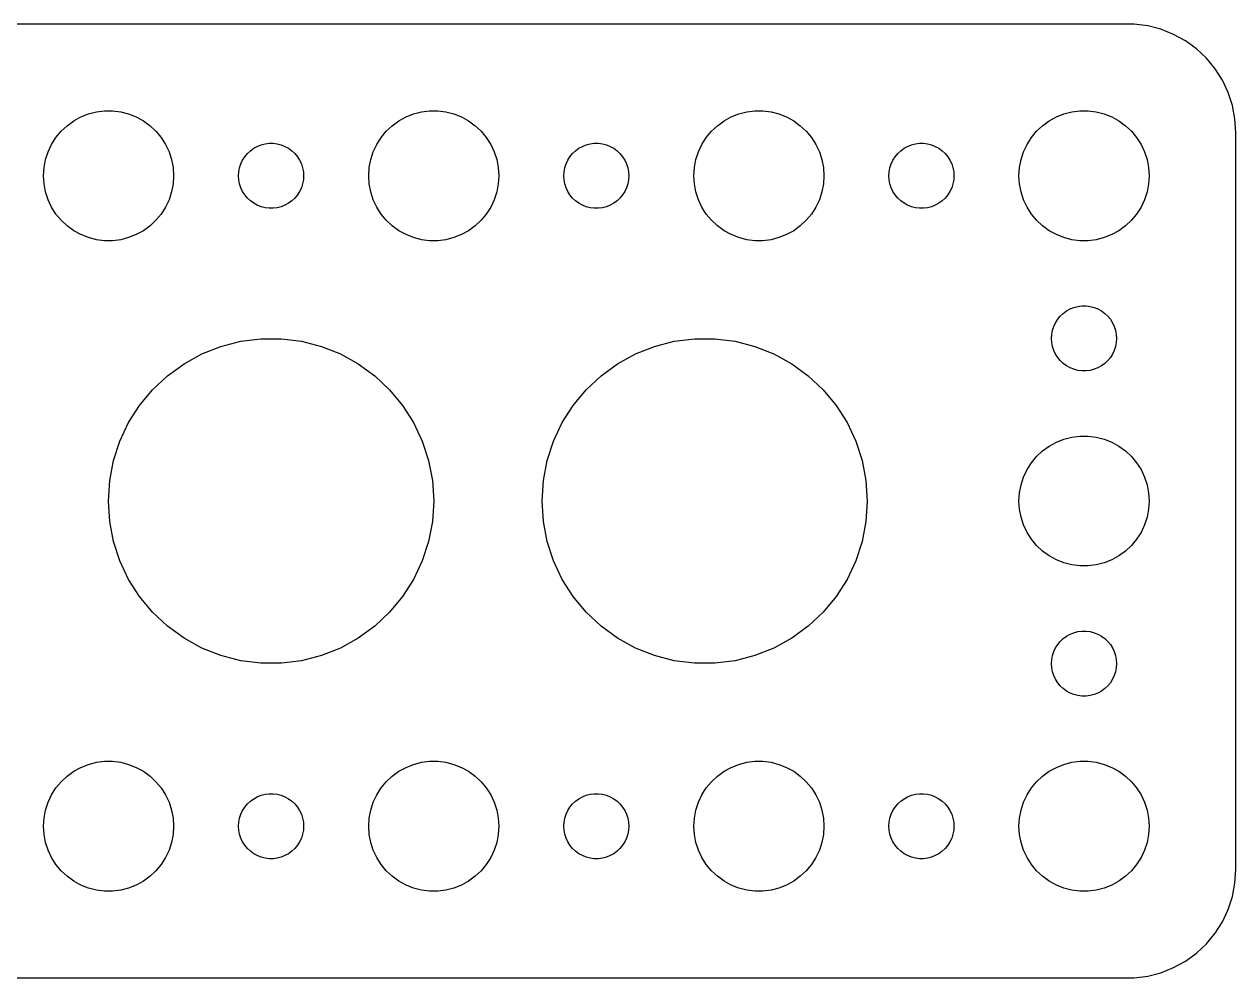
# Model space of a CAD drawing. Header units: metres. Extents: x -44.5 to 44.5, y 32 to 76.
# Drawn here: x -11.4 to 44.5, y 32 to 76 of the extents above; entities that cross this region are included whole.
import ezdxf

# ---------------------------------------------------------------- set-up
doc = ezdxf.new("R2010")
doc.units = ezdxf.units.M

msp = doc.modelspace()

# ---------------------------------------------------------------- linework, layer by layer
for p, q in [((39.8139, 75.9901), (-39.8139, 75.9901)), ((40.4369, 75.9114), (39.8139, 75.9901)), ((41.0451, 75.7553), (40.4369, 75.9114)), ((41.6289, 75.5241), (41.0451, 75.7553)), ((42.1791, 75.2216), (41.6289, 75.5241)), ((42.6871, 74.8526), (42.1791, 75.2216)), ((43.1448, 74.4227), (42.6871, 74.8526)), ((43.5451, 73.9389), (43.1448, 74.4227)), ((43.8815, 73.4088), (43.5451, 73.9389)), ((44.1489, 72.8406), (43.8815, 73.4088)), ((44.3429, 72.2434), (44.1489, 72.8406)), ((44.4606, 71.6267), (44.3429, 72.2434)), ((-9.10747, 71.533), (-8.77733, 71.7145)), ((-8.77733, 71.7145), (-8.42705, 71.8532)), ((-8.42705, 71.8532), (-8.06213, 71.9469)), ((-8.06213, 71.9469), (-7.68837, 71.9941)), ((-7.68837, 71.9941), (-7.31161, 71.9941)), ((-7.31161, 71.9941), (-6.93785, 71.9469)), ((-6.93785, 71.9469), (-6.57294, 71.8532)), ((-6.57294, 71.8532), (-6.22266, 71.7145)), ((-6.22266, 71.7145), (-5.89252, 71.533)), ((5.89252, 71.533), (6.22266, 71.7145)), ((6.22266, 71.7145), (6.57294, 71.8532)), ((6.57294, 71.8532), (6.93785, 71.9469)), ((6.93785, 71.9469), (7.31161, 71.9941)), ((7.31161, 71.9941), (7.68837, 71.9941)), ((7.68837, 71.9941), (8.06213, 71.9469)), ((8.06213, 71.9469), (8.42705, 71.8532)), ((8.42705, 71.8532), (8.77733, 71.7145)), ((8.77733, 71.7145), (9.10747, 71.533)), ((20.8925, 71.533), (21.2227, 71.7145)), ((21.2227, 71.7145), (21.5729, 71.8532)), ((21.5729, 71.8532), (21.9379, 71.9469)), ((21.9379, 71.9469), (22.3116, 71.9941)), ((22.3116, 71.9941), (22.6884, 71.9941)), ((22.6884, 71.9941), (23.0621, 71.9469)), ((23.0621, 71.9469), (23.427, 71.8532)), ((23.427, 71.8532), (23.7773, 71.7145)), ((23.7773, 71.7145), (24.1075, 71.533)), ((35.8925, 71.533), (36.2227, 71.7145)), ((36.2227, 71.7145), (36.5729, 71.8532)), ((36.5729, 71.8532), (36.9379, 71.9469)), ((36.9379, 71.9469), (37.3116, 71.9941)), ((37.3116, 71.9941), (37.6884, 71.9941)), ((37.6884, 71.9941), (38.0621, 71.9469)), ((38.0621, 71.9469), (38.427, 71.8532)), ((38.427, 71.8532), (38.7773, 71.7145)), ((38.7773, 71.7145), (39.1075, 71.533)), ((44.5, 71), (44.4606, 71.6267)), ((-9.92705, 70.7634), (-9.6869, 71.0536)), ((-9.6869, 71.0536), (-9.41226, 71.3115)), ((-9.41226, 71.3115), (-9.10747, 71.533)), ((-5.89252, 71.533), (-5.58772, 71.3115)), ((-5.58772, 71.3115), (-5.31308, 71.0536)), ((-5.31308, 71.0536), (-5.07294, 70.7634)), ((5.07294, 70.7634), (5.31308, 71.0536)), ((5.31308, 71.0536), (5.58772, 71.3115)), ((5.58772, 71.3115), (5.89252, 71.533)), ((9.10747, 71.533), (9.41226, 71.3115)), ((9.41226, 71.3115), (9.6869, 71.0536)), ((9.6869, 71.0536), (9.92705, 70.7634)), ((20.0729, 70.7634), (20.3131, 71.0536)), ((20.3131, 71.0536), (20.5877, 71.3115)), ((20.5877, 71.3115), (20.8925, 71.533)), ((24.1075, 71.533), (24.4123, 71.3115)), ((24.4123, 71.3115), (24.6869, 71.0536)), ((24.6869, 71.0536), (24.927, 70.7634)), ((35.0729, 70.7634), (35.3131, 71.0536)), ((35.3131, 71.0536), (35.5877, 71.3115)), ((35.5877, 71.3115), (35.8925, 71.533)), ((39.1075, 71.533), (39.4123, 71.3115)), ((39.4123, 71.3115), (39.6869, 71.0536)), ((39.6869, 71.0536), (39.927, 70.7634)), ((44.5, 37), (44.5, 71)), ((-10.2893, 70.1044), (-10.1289, 70.4453)), ((-10.1289, 70.4453), (-9.92705, 70.7634)), ((-5.07294, 70.7634), (-4.87108, 70.4453)), ((-4.87108, 70.4453), (-4.71066, 70.1044)), ((-0.63866, 70.3572), (-0.46352, 70.4266)), ((-0.46352, 70.4266), (-0.28107, 70.4734)), ((-0.28107, 70.4734), (-0.09418, 70.497)), ((-0.09418, 70.497), (0.09418, 70.497)), ((0.09418, 70.497), (0.28107, 70.4734)), ((0.28107, 70.4734), (0.46352, 70.4266)), ((0.46352, 70.4266), (0.63866, 70.3572)), ((4.71066, 70.1044), (4.87108, 70.4453)), ((4.87108, 70.4453), (5.07294, 70.7634)), ((9.92705, 70.7634), (10.1289, 70.4453)), ((10.1289, 70.4453), (10.2893, 70.1044)), ((14.3613, 70.3572), (14.5365, 70.4266)), ((14.5365, 70.4266), (14.7189, 70.4734)), ((14.7189, 70.4734), (14.9058, 70.497)), ((14.9058, 70.497), (15.0942, 70.497)), ((15.0942, 70.497), (15.2811, 70.4734)), ((15.2811, 70.4734), (15.4635, 70.4266)), ((15.4635, 70.4266), (15.6387, 70.3572)), ((19.7107, 70.1044), (19.8711, 70.4453)), ((19.8711, 70.4453), (20.0729, 70.7634)), ((24.927, 70.7634), (25.1289, 70.4453)), ((25.1289, 70.4453), (25.2893, 70.1044)), ((29.3613, 70.3572), (29.5365, 70.4266)), ((29.5365, 70.4266), (29.7189, 70.4734)), ((29.7189, 70.4734), (29.9058, 70.497)), ((29.9058, 70.497), (30.0942, 70.497)), ((30.0942, 70.497), (30.2811, 70.4734)), ((30.2811, 70.4734), (30.4635, 70.4266)), ((30.4635, 70.4266), (30.6387, 70.3572)), ((34.7107, 70.1044), (34.8711, 70.4453)), ((34.8711, 70.4453), (35.0729, 70.7634)), ((39.927, 70.7634), (40.1289, 70.4453)), ((40.1289, 70.4453), (40.2893, 70.1044)), ((-10.4057, 69.7461), (-10.2893, 70.1044)), ((-4.71066, 70.1044), (-4.59424, 69.7461)), ((-1.31445, 69.7226), (-1.21352, 69.8817)), ((-1.21352, 69.8817), (-1.09344, 70.0268)), ((-1.09344, 70.0268), (-0.95613, 70.1558)), ((-0.95613, 70.1558), (-0.80373, 70.2665)), ((-0.80373, 70.2665), (-0.63866, 70.3572)), ((0.63866, 70.3572), (0.80373, 70.2665)), ((0.80373, 70.2665), (0.95613, 70.1558)), ((0.95613, 70.1558), (1.09344, 70.0268)), ((1.09344, 70.0268), (1.21352, 69.8817)), ((1.21352, 69.8817), (1.31445, 69.7226)), ((4.59424, 69.7461), (4.71066, 70.1044)), ((10.2893, 70.1044), (10.4057, 69.7461)), ((13.6855, 69.7226), (13.7865, 69.8817)), ((13.7865, 69.8817), (13.9065, 70.0268)), ((13.9065, 70.0268), (14.0439, 70.1558)), ((14.0439, 70.1558), (14.1963, 70.2665)), ((14.1963, 70.2665), (14.3613, 70.3572)), ((15.6387, 70.3572), (15.8037, 70.2665)), ((15.8037, 70.2665), (15.9561, 70.1558)), ((15.9561, 70.1558), (16.0934, 70.0268)), ((16.0934, 70.0268), (16.2135, 69.8817)), ((16.2135, 69.8817), (16.3145, 69.7226)), ((19.5942, 69.7461), (19.7107, 70.1044)), ((25.2893, 70.1044), (25.4057, 69.7461)), ((28.6855, 69.7226), (28.7865, 69.8817)), ((28.7865, 69.8817), (28.9065, 70.0268)), ((28.9065, 70.0268), (29.0439, 70.1558)), ((29.0439, 70.1558), (29.1963, 70.2665)), ((29.1963, 70.2665), (29.3613, 70.3572)), ((30.6387, 70.3572), (30.8037, 70.2665)), ((30.8037, 70.2665), (30.9561, 70.1558)), ((30.9561, 70.1558), (31.0934, 70.0268)), ((31.0934, 70.0268), (31.2135, 69.8817)), ((31.2135, 69.8817), (31.3145, 69.7226)), ((34.5942, 69.7461), (34.7107, 70.1044)), ((40.2893, 70.1044), (40.4057, 69.7461)), ((-10.5, 69), (-10.4763, 69.376)), ((-10.4763, 69.376), (-10.4057, 69.7461)), ((-4.59424, 69.7461), (-4.52365, 69.376)), ((-4.52365, 69.376), (-4.5, 69)), ((-1.48816, 69.188), (-1.45287, 69.373)), ((-1.45287, 69.373), (-1.39465, 69.5522)), ((-1.39465, 69.5522), (-1.31445, 69.7226)), ((1.31445, 69.7226), (1.39465, 69.5522)), ((1.39465, 69.5522), (1.45287, 69.373)), ((1.45287, 69.373), (1.48816, 69.188)), ((4.5, 69), (4.52365, 69.376)), ((4.52365, 69.376), (4.59424, 69.7461)), ((10.4057, 69.7461), (10.4763, 69.376)), ((10.4763, 69.376), (10.5, 69)), ((13.5118, 69.188), (13.5471, 69.373)), ((13.5471, 69.373), (13.6053, 69.5522)), ((13.6053, 69.5522), (13.6855, 69.7226)), ((16.3145, 69.7226), (16.3947, 69.5522)), ((16.3947, 69.5522), (16.4529, 69.373)), ((16.4529, 69.373), (16.4882, 69.188)), ((19.5, 69), (19.5237, 69.376)), ((19.5237, 69.376), (19.5942, 69.7461)), ((25.4057, 69.7461), (25.4763, 69.376)), ((25.4763, 69.376), (25.5, 69)), ((28.5118, 69.188), (28.5471, 69.373)), ((28.5471, 69.373), (28.6053, 69.5522)), ((28.6053, 69.5522), (28.6855, 69.7226)), ((31.3145, 69.7226), (31.3947, 69.5522)), ((31.3947, 69.5522), (31.4529, 69.373)), ((31.4529, 69.373), (31.4882, 69.188)), ((34.5, 69), (34.5237, 69.376)), ((34.5237, 69.376), (34.5942, 69.7461)), ((40.4057, 69.7461), (40.4763, 69.376)), ((40.4763, 69.376), (40.5, 69)), ((-10.4763, 68.624), (-10.5, 69)), ((-4.5, 69), (-4.52365, 68.624)), ((-1.5, 69), (-1.48816, 69.188)), ((-1.48816, 68.812), (-1.5, 69)), ((-1.45287, 68.627), (-1.48816, 68.812)), ((1.48816, 68.812), (1.45287, 68.627)), ((1.48816, 69.188), (1.5, 69)), ((1.5, 69), (1.48816, 68.812)), ((4.52365, 68.624), (4.5, 69)), ((10.5, 69), (10.4763, 68.624)), ((13.5, 69), (13.5118, 69.188)), ((13.5118, 68.812), (13.5, 69)), ((13.5471, 68.627), (13.5118, 68.812)), ((16.4882, 68.812), (16.4529, 68.627)), ((16.4882, 69.188), (16.5, 69)), ((16.5, 69), (16.4882, 68.812)), ((19.5237, 68.624), (19.5, 69)), ((25.5, 69), (25.4763, 68.624)), ((28.5, 69), (28.5118, 69.188)), ((28.5118, 68.812), (28.5, 69)), ((28.5471, 68.627), (28.5118, 68.812)), ((31.4882, 68.812), (31.4529, 68.627)), ((31.4882, 69.188), (31.5, 69)), ((31.5, 69), (31.4882, 68.812)), ((34.5237, 68.624), (34.5, 69)), ((40.5, 69), (40.4763, 68.624)), ((-10.4057, 68.2539), (-10.4763, 68.624)), ((-10.2893, 67.8956), (-10.4057, 68.2539)), ((-4.59424, 68.2539), (-4.71066, 67.8956)), ((-4.52365, 68.624), (-4.59424, 68.2539)), ((-1.39465, 68.4478), (-1.45287, 68.627)), ((-1.31445, 68.2774), (-1.39465, 68.4478)), ((-1.21352, 68.1183), (-1.31445, 68.2774)), ((1.31445, 68.2774), (1.21352, 68.1183)), ((1.39465, 68.4478), (1.31445, 68.2774)), ((1.45287, 68.627), (1.39465, 68.4478)), ((4.59424, 68.2539), (4.52365, 68.624)), ((4.71066, 67.8956), (4.59424, 68.2539)), ((10.4057, 68.2539), (10.2893, 67.8956)), ((10.4763, 68.624), (10.4057, 68.2539)), ((13.6053, 68.4478), (13.5471, 68.627)), ((13.6855, 68.2774), (13.6053, 68.4478)), ((13.7865, 68.1183), (13.6855, 68.2774)), ((16.3145, 68.2774), (16.2135, 68.1183)), ((16.3947, 68.4478), (16.3145, 68.2774)), ((16.4529, 68.627), (16.3947, 68.4478)), ((19.5942, 68.2539), (19.5237, 68.624)), ((19.7107, 67.8956), (19.5942, 68.2539)), ((25.4057, 68.2539), (25.2893, 67.8956)), ((25.4763, 68.624), (25.4057, 68.2539)), ((28.6053, 68.4478), (28.5471, 68.627)), ((28.6855, 68.2774), (28.6053, 68.4478)), ((28.7865, 68.1183), (28.6855, 68.2774)), ((31.3145, 68.2774), (31.2135, 68.1183)), ((31.3947, 68.4478), (31.3145, 68.2774)), ((31.4529, 68.627), (31.3947, 68.4478)), ((34.5942, 68.2539), (34.5237, 68.624)), ((34.7107, 67.8956), (34.5942, 68.2539)), ((40.4057, 68.2539), (40.2893, 67.8956)), ((40.4763, 68.624), (40.4057, 68.2539)), ((-10.1289, 67.5547), (-10.2893, 67.8956)), ((-4.71066, 67.8956), (-4.87108, 67.5547)), ((-1.09344, 67.9732), (-1.21352, 68.1183)), ((-0.95613, 67.8442), (-1.09344, 67.9732)), ((-0.80373, 67.7335), (-0.95613, 67.8442)), ((-0.63866, 67.6427), (-0.80373, 67.7335)), ((-0.46352, 67.5734), (-0.63866, 67.6427)), ((0.63866, 67.6427), (0.46352, 67.5734)), ((0.80373, 67.7335), (0.63866, 67.6427)), ((0.95613, 67.8442), (0.80373, 67.7335)), ((1.09344, 67.9732), (0.95613, 67.8442)), ((1.21352, 68.1183), (1.09344, 67.9732)), ((4.87108, 67.5547), (4.71066, 67.8956)), ((10.2893, 67.8956), (10.1289, 67.5547)), ((13.9065, 67.9732), (13.7865, 68.1183)), ((14.0439, 67.8442), (13.9065, 67.9732)), ((14.1963, 67.7335), (14.0439, 67.8442)), ((14.3613, 67.6427), (14.1963, 67.7335)), ((14.5365, 67.5734), (14.3613, 67.6427)), ((15.6387, 67.6427), (15.4635, 67.5734)), ((15.8037, 67.7335), (15.6387, 67.6427)), ((15.9561, 67.8442), (15.8037, 67.7335)), ((16.0934, 67.9732), (15.9561, 67.8442)), ((16.2135, 68.1183), (16.0934, 67.9732)), ((19.8711, 67.5547), (19.7107, 67.8956)), ((25.2893, 67.8956), (25.1289, 67.5547)), ((28.9065, 67.9732), (28.7865, 68.1183)), ((29.0439, 67.8442), (28.9065, 67.9732)), ((29.1963, 67.7335), (29.0439, 67.8442)), ((29.3613, 67.6427), (29.1963, 67.7335)), ((29.5365, 67.5734), (29.3613, 67.6427)), ((30.6387, 67.6427), (30.4635, 67.5734)), ((30.8037, 67.7335), (30.6387, 67.6427)), ((30.9561, 67.8442), (30.8037, 67.7335)), ((31.0934, 67.9732), (30.9561, 67.8442)), ((31.2135, 68.1183), (31.0934, 67.9732)), ((34.8711, 67.5547), (34.7107, 67.8956)), ((40.2893, 67.8956), (40.1289, 67.5547)), ((-9.92705, 67.2366), (-10.1289, 67.5547)), ((-9.6869, 66.9464), (-9.92705, 67.2366)), ((-5.07294, 67.2366), (-5.31308, 66.9464)), ((-4.87108, 67.5547), (-5.07294, 67.2366)), ((-0.28107, 67.5266), (-0.46352, 67.5734)), ((-0.09418, 67.5029), (-0.28107, 67.5266)), ((0.09418, 67.5029), (-0.09418, 67.5029)), ((0.28107, 67.5266), (0.09418, 67.5029)), ((0.46352, 67.5734), (0.28107, 67.5266)), ((5.07294, 67.2366), (4.87108, 67.5547)), ((5.31308, 66.9464), (5.07294, 67.2366)), ((9.92705, 67.2366), (9.6869, 66.9464)), ((10.1289, 67.5547), (9.92705, 67.2366)), ((14.7189, 67.5266), (14.5365, 67.5734)), ((14.9058, 67.5029), (14.7189, 67.5266)), ((15.0942, 67.5029), (14.9058, 67.5029)), ((15.2811, 67.5266), (15.0942, 67.5029)), ((15.4635, 67.5734), (15.2811, 67.5266)), ((20.0729, 67.2366), (19.8711, 67.5547)), ((20.3131, 66.9464), (20.0729, 67.2366)), ((24.927, 67.2366), (24.6869, 66.9464)), ((25.1289, 67.5547), (24.927, 67.2366)), ((29.7189, 67.5266), (29.5365, 67.5734)), ((29.9058, 67.5029), (29.7189, 67.5266)), ((30.0942, 67.5029), (29.9058, 67.5029)), ((30.2811, 67.5266), (30.0942, 67.5029)), ((30.4635, 67.5734), (30.2811, 67.5266)), ((35.0729, 67.2366), (34.8711, 67.5547)), ((35.3131, 66.9464), (35.0729, 67.2366)), ((39.927, 67.2366), (39.6869, 66.9464)), ((40.1289, 67.5547), (39.927, 67.2366)), ((-9.41226, 66.6884), (-9.6869, 66.9464)), ((-9.10747, 66.467), (-9.41226, 66.6884)), ((-5.58772, 66.6884), (-5.89252, 66.467)), ((-5.31308, 66.9464), (-5.58772, 66.6884)), ((5.58772, 66.6884), (5.31308, 66.9464)), ((5.89252, 66.467), (5.58772, 66.6884)), ((9.41226, 66.6884), (9.10747, 66.467)), ((9.6869, 66.9464), (9.41226, 66.6884)), ((20.5877, 66.6884), (20.3131, 66.9464)), ((20.8925, 66.467), (20.5877, 66.6884)), ((24.4123, 66.6884), (24.1075, 66.467)), ((24.6869, 66.9464), (24.4123, 66.6884)), ((35.5877, 66.6884), (35.3131, 66.9464)), ((35.8925, 66.467), (35.5877, 66.6884)), ((39.4123, 66.6884), (39.1075, 66.467)), ((39.6869, 66.9464), (39.4123, 66.6884)), ((-8.77733, 66.2855), (-9.10747, 66.467)), ((-8.42705, 66.1468), (-8.77733, 66.2855)), ((-8.06213, 66.0531), (-8.42705, 66.1468)), ((-7.68837, 66.0059), (-8.06213, 66.0531)), ((-7.31161, 66.0059), (-7.68837, 66.0059)), ((-6.93785, 66.0531), (-7.31161, 66.0059)), ((-6.57294, 66.1468), (-6.93785, 66.0531)), ((-6.22266, 66.2855), (-6.57294, 66.1468)), ((-5.89252, 66.467), (-6.22266, 66.2855)), ((6.22266, 66.2855), (5.89252, 66.467)), ((6.57294, 66.1468), (6.22266, 66.2855)), ((6.93785, 66.0531), (6.57294, 66.1468)), ((7.31161, 66.0059), (6.93785, 66.0531)), ((7.68837, 66.0059), (7.31161, 66.0059)), ((8.06213, 66.0531), (7.68837, 66.0059)), ((8.42705, 66.1468), (8.06213, 66.0531)), ((8.77733, 66.2855), (8.42705, 66.1468)), ((9.10747, 66.467), (8.77733, 66.2855)), ((21.2227, 66.2855), (20.8925, 66.467)), ((21.5729, 66.1468), (21.2227, 66.2855)), ((21.9379, 66.0531), (21.5729, 66.1468)), ((22.3116, 66.0059), (21.9379, 66.0531)), ((22.6884, 66.0059), (22.3116, 66.0059)), ((23.0621, 66.0531), (22.6884, 66.0059)), ((23.427, 66.1468), (23.0621, 66.0531)), ((23.7773, 66.2855), (23.427, 66.1468)), ((24.1075, 66.467), (23.7773, 66.2855)), ((36.2227, 66.2855), (35.8925, 66.467)), ((36.5729, 66.1468), (36.2227, 66.2855)), ((36.9379, 66.0531), (36.5729, 66.1468)), ((37.3116, 66.0059), (36.9379, 66.0531)), ((37.6884, 66.0059), (37.3116, 66.0059)), ((38.0621, 66.0531), (37.6884, 66.0059)), ((38.427, 66.1468), (38.0621, 66.0531)), ((38.7773, 66.2855), (38.427, 66.1468)), ((39.1075, 66.467), (38.7773, 66.2855)), ((36.4065, 62.5268), (36.5439, 62.6558)), ((36.5439, 62.6558), (36.6963, 62.7665)), ((36.6963, 62.7665), (36.8613, 62.8572)), ((36.8613, 62.8572), (37.0365, 62.9266)), ((37.0365, 62.9266), (37.2189, 62.9734)), ((37.2189, 62.9734), (37.4058, 62.997)), ((37.4058, 62.997), (37.5942, 62.997)), ((37.5942, 62.997), (37.7811, 62.9734)), ((37.7811, 62.9734), (37.9635, 62.9266)), ((37.9635, 62.9266), (38.1387, 62.8572)), ((38.1387, 62.8572), (38.3037, 62.7665)), ((38.3037, 62.7665), (38.4561, 62.6558)), ((38.4561, 62.6558), (38.5934, 62.5268)), ((36.0471, 61.873), (36.1053, 62.0522)), ((36.1053, 62.0522), (36.1855, 62.2226)), ((36.1855, 62.2226), (36.2865, 62.3817)), ((36.2865, 62.3817), (36.4065, 62.5268)), ((38.5934, 62.5268), (38.7135, 62.3817)), ((38.7135, 62.3817), (38.8145, 62.2226)), ((38.8145, 62.2226), (38.8947, 62.0522)), ((38.8947, 62.0522), (38.9529, 61.873)), ((-1.40535, 61.3671), (-0.47092, 61.4852)), ((-0.47092, 61.4852), (0.47092, 61.4852)), ((0.47092, 61.4852), (1.40535, 61.3671)), ((18.5946, 61.3671), (19.5291, 61.4852)), ((19.5291, 61.4852), (20.4709, 61.4852)), ((20.4709, 61.4852), (21.4053, 61.3671)), ((36, 61.5), (36.0118, 61.688)), ((36.0118, 61.312), (36, 61.5)), ((36.0118, 61.688), (36.0471, 61.873)), ((38.9529, 61.873), (38.9882, 61.688)), ((38.9882, 61.688), (39, 61.5)), ((39, 61.5), (38.9882, 61.312)), ((-3.19334, 60.7862), (-2.31763, 61.1329)), ((-2.31763, 61.1329), (-1.40535, 61.3671)), ((1.40535, 61.3671), (2.31763, 61.1329)), ((2.31763, 61.1329), (3.19334, 60.7862)), ((16.8067, 60.7862), (17.6824, 61.1329)), ((17.6824, 61.1329), (18.5946, 61.3671)), ((21.4053, 61.3671), (22.3176, 61.1329)), ((22.3176, 61.1329), (23.1933, 60.7862)), ((36.0471, 61.127), (36.0118, 61.312)), ((36.1053, 60.9478), (36.0471, 61.127)), ((36.1855, 60.7774), (36.1053, 60.9478)), ((38.8947, 60.9478), (38.8145, 60.7774)), ((38.9529, 61.127), (38.8947, 60.9478)), ((38.9882, 61.312), (38.9529, 61.127)), ((-4.01869, 60.3325), (-3.19334, 60.7862)), ((3.19334, 60.7862), (4.01869, 60.3325)), ((15.9813, 60.3325), (16.8067, 60.7862)), ((23.1933, 60.7862), (24.0187, 60.3325)), ((36.2865, 60.6183), (36.1855, 60.7774)), ((36.4065, 60.4732), (36.2865, 60.6183)), ((36.5439, 60.3442), (36.4065, 60.4732)), ((38.5934, 60.4732), (38.4561, 60.3442)), ((38.7135, 60.6183), (38.5934, 60.4732)), ((38.8145, 60.7774), (38.7135, 60.6183)), ((-4.78067, 59.7788), (-4.01869, 60.3325)), ((4.01869, 60.3325), (4.78067, 59.7788)), ((15.2193, 59.7788), (15.9813, 60.3325)), ((24.0187, 60.3325), (24.7807, 59.7788)), ((36.6963, 60.2335), (36.5439, 60.3442)), ((36.8613, 60.1427), (36.6963, 60.2335)), ((37.0365, 60.0734), (36.8613, 60.1427)), ((37.2189, 60.0266), (37.0365, 60.0734)), ((37.4058, 60.0029), (37.2189, 60.0266)), ((37.5942, 60.0029), (37.4058, 60.0029)), ((37.7811, 60.0266), (37.5942, 60.0029)), ((37.9635, 60.0734), (37.7811, 60.0266)), ((38.1387, 60.1427), (37.9635, 60.0734)), ((38.3037, 60.2335), (38.1387, 60.1427)), ((38.4561, 60.3442), (38.3037, 60.2335)), ((-5.46725, 59.1341), (-4.78067, 59.7788)), ((4.78067, 59.7788), (5.46725, 59.1341)), ((14.5327, 59.1341), (15.2193, 59.7788)), ((24.7807, 59.7788), (25.4673, 59.1341)), ((-6.06763, 58.4084), (-5.46725, 59.1341)), ((5.46725, 59.1341), (6.06763, 58.4084)), ((13.9324, 58.4084), (14.5327, 59.1341)), ((25.4673, 59.1341), (26.0676, 58.4084)), ((-6.5723, 57.6131), (-6.06763, 58.4084)), ((6.06763, 58.4084), (6.5723, 57.6131)), ((13.4277, 57.6131), (13.9324, 58.4084)), ((26.0676, 58.4084), (26.5723, 57.6131)), ((-6.97331, 56.7609), (-6.5723, 57.6131)), ((6.5723, 57.6131), (6.97331, 56.7609)), ((13.0267, 56.7609), (13.4277, 57.6131)), ((26.5723, 57.6131), (26.9733, 56.7609)), ((-7.26436, 55.8652), (-6.97331, 56.7609)), ((6.97331, 56.7609), (7.26436, 55.8652)), ((12.7356, 55.8652), (13.0267, 56.7609)), ((26.9733, 56.7609), (27.2644, 55.8652)), ((35.5877, 56.3115), (35.8925, 56.533)), ((35.8925, 56.533), (36.2227, 56.7145)), ((36.2227, 56.7145), (36.5729, 56.8532)), ((36.5729, 56.8532), (36.9379, 56.9469)), ((36.9379, 56.9469), (37.3116, 56.9941)), ((37.3116, 56.9941), (37.6884, 56.9941)), ((37.6884, 56.9941), (38.0621, 56.9469)), ((38.0621, 56.9469), (38.427, 56.8532)), ((38.427, 56.8532), (38.7773, 56.7145)), ((38.7773, 56.7145), (39.1075, 56.533)), ((39.1075, 56.533), (39.4123, 56.3115)), ((35.0729, 55.7634), (35.3131, 56.0536)), ((35.3131, 56.0536), (35.5877, 56.3115)), ((39.4123, 56.3115), (39.6869, 56.0536)), ((39.6869, 56.0536), (39.927, 55.7634)), ((-7.44086, 54.94), (-7.26436, 55.8652)), ((7.26436, 55.8652), (7.44086, 54.94)), ((12.5591, 54.94), (12.7356, 55.8652)), ((27.2644, 55.8652), (27.4409, 54.94)), ((34.7107, 55.1044), (34.8711, 55.4453)), ((34.8711, 55.4453), (35.0729, 55.7634)), ((39.927, 55.7634), (40.1289, 55.4453)), ((40.1289, 55.4453), (40.2893, 55.1044)), ((-7.5, 54), (-7.44086, 54.94)), ((7.44086, 54.94), (7.5, 54)), ((12.5, 54), (12.5591, 54.94)), ((27.4409, 54.94), (27.5, 54)), ((34.5942, 54.7461), (34.7107, 55.1044)), ((40.2893, 55.1044), (40.4057, 54.7461)), ((34.5, 54), (34.5237, 54.376)), ((34.5237, 54.376), (34.5942, 54.7461)), ((40.4057, 54.7461), (40.4763, 54.376)), ((40.4763, 54.376), (40.5, 54)), ((-7.44086, 53.06), (-7.5, 54)), ((7.5, 54), (7.44086, 53.06)), ((12.5591, 53.06), (12.5, 54)), ((27.5, 54), (27.4409, 53.06)), ((34.5237, 53.624), (34.5, 54)), ((40.5, 54), (40.4763, 53.624)), ((34.5942, 53.2539), (34.5237, 53.624)), ((34.7107, 52.8956), (34.5942, 53.2539)), ((40.4057, 53.2539), (40.2893, 52.8956)), ((40.4763, 53.624), (40.4057, 53.2539)), ((-7.26436, 52.1348), (-7.44086, 53.06)), ((7.44086, 53.06), (7.26436, 52.1348)), ((12.7356, 52.1348), (12.5591, 53.06)), ((27.4409, 53.06), (27.2644, 52.1348)), ((34.8711, 52.5547), (34.7107, 52.8956)), ((35.0729, 52.2366), (34.8711, 52.5547)), ((40.1289, 52.5547), (39.927, 52.2366)), ((40.2893, 52.8956), (40.1289, 52.5547)), ((-6.97331, 51.2391), (-7.26436, 52.1348)), ((7.26436, 52.1348), (6.97331, 51.2391)), ((13.0267, 51.2391), (12.7356, 52.1348)), ((27.2644, 52.1348), (26.9733, 51.2391)), ((35.3131, 51.9464), (35.0729, 52.2366)), ((39.927, 52.2366), (39.6869, 51.9464)), ((35.5877, 51.6885), (35.3131, 51.9464)), ((35.8925, 51.467), (35.5877, 51.6885)), ((36.2227, 51.2855), (35.8925, 51.467)), ((39.1075, 51.467), (38.7773, 51.2855)), ((39.4123, 51.6885), (39.1075, 51.467)), ((39.6869, 51.9464), (39.4123, 51.6885)), ((-6.5723, 50.3869), (-6.97331, 51.2391)), ((6.97331, 51.2391), (6.5723, 50.3869)), ((13.4277, 50.3869), (13.0267, 51.2391)), ((26.9733, 51.2391), (26.5723, 50.3869)), ((36.5729, 51.1468), (36.2227, 51.2855)), ((36.9379, 51.0531), (36.5729, 51.1468)), ((37.3116, 51.0059), (36.9379, 51.0531)), ((37.6884, 51.0059), (37.3116, 51.0059)), ((38.0621, 51.0531), (37.6884, 51.0059)), ((38.427, 51.1468), (38.0621, 51.0531)), ((38.7773, 51.2855), (38.427, 51.1468)), ((-6.06763, 49.5916), (-6.5723, 50.3869)), ((6.5723, 50.3869), (6.06763, 49.5916)), ((13.9324, 49.5916), (13.4277, 50.3869)), ((26.5723, 50.3869), (26.0676, 49.5916)), ((-5.46725, 48.8659), (-6.06763, 49.5916)), ((6.06763, 49.5916), (5.46725, 48.8659)), ((14.5327, 48.8659), (13.9324, 49.5916)), ((26.0676, 49.5916), (25.4673, 48.8659)), ((-4.78067, 48.2212), (-5.46725, 48.8659)), ((5.46725, 48.8659), (4.78067, 48.2212)), ((15.2193, 48.2212), (14.5327, 48.8659)), ((25.4673, 48.8659), (24.7807, 48.2212)), ((-4.01869, 47.6675), (-4.78067, 48.2212)), ((4.78067, 48.2212), (4.01869, 47.6675)), ((15.9813, 47.6675), (15.2193, 48.2212)), ((24.7807, 48.2212), (24.0187, 47.6675)), ((-3.19334, 47.2138), (-4.01869, 47.6675)), ((4.01869, 47.6675), (3.19334, 47.2138)), ((16.8067, 47.2138), (15.9813, 47.6675)), ((24.0187, 47.6675), (23.1933, 47.2138)), ((36.2865, 47.3817), (36.4065, 47.5268)), ((36.4065, 47.5268), (36.5439, 47.6558)), ((36.5439, 47.6558), (36.6963, 47.7665)), ((36.6963, 47.7665), (36.8613, 47.8573)), ((36.8613, 47.8573), (37.0365, 47.9266)), ((37.0365, 47.9266), (37.2189, 47.9734)), ((37.2189, 47.9734), (37.4058, 47.9971)), ((37.4058, 47.9971), (37.5942, 47.9971)), ((37.5942, 47.9971), (37.7811, 47.9734)), ((37.7811, 47.9734), (37.9635, 47.9266)), ((37.9635, 47.9266), (38.1387, 47.8573)), ((38.1387, 47.8573), (38.3037, 47.7665)), ((38.3037, 47.7665), (38.4561, 47.6558)), ((38.4561, 47.6558), (38.5934, 47.5268)), ((38.5934, 47.5268), (38.7135, 47.3817)), ((-2.31763, 46.8671), (-3.19334, 47.2138)), ((3.19334, 47.2138), (2.31763, 46.8671)), ((17.6824, 46.8671), (16.8067, 47.2138)), ((23.1933, 47.2138), (22.3176, 46.8671)), ((36.0471, 46.873), (36.1053, 47.0522)), ((36.1053, 47.0522), (36.1855, 47.2226)), ((36.1855, 47.2226), (36.2865, 47.3817)), ((38.7135, 47.3817), (38.8145, 47.2226)), ((38.8145, 47.2226), (38.8947, 47.0522)), ((38.8947, 47.0522), (38.9529, 46.873)), ((-1.40535, 46.6329), (-2.31763, 46.8671)), ((-0.47092, 46.5148), (-1.40535, 46.6329)), ((0.47092, 46.5148), (-0.47092, 46.5148)), ((1.40535, 46.6329), (0.47092, 46.5148)), ((2.31763, 46.8671), (1.40535, 46.6329)), ((18.5946, 46.6329), (17.6824, 46.8671)), ((19.5291, 46.5148), (18.5946, 46.6329)), ((20.4709, 46.5148), (19.5291, 46.5148)), ((21.4053, 46.6329), (20.4709, 46.5148)), ((22.3176, 46.8671), (21.4053, 46.6329)), ((36, 46.5), (36.0118, 46.688)), ((36.0118, 46.312), (36, 46.5)), ((36.0118, 46.688), (36.0471, 46.873)), ((38.9529, 46.873), (38.9882, 46.688)), ((38.9882, 46.688), (39, 46.5)), ((39, 46.5), (38.9882, 46.312)), ((36.0471, 46.127), (36.0118, 46.312)), ((36.1053, 45.9478), (36.0471, 46.127)), ((36.1855, 45.7774), (36.1053, 45.9478)), ((38.8947, 45.9478), (38.8145, 45.7774)), ((38.9529, 46.127), (38.8947, 45.9478)), ((38.9882, 46.312), (38.9529, 46.127)), ((36.2865, 45.6183), (36.1855, 45.7774)), ((36.4065, 45.4732), (36.2865, 45.6183)), ((36.5439, 45.3442), (36.4065, 45.4732)), ((36.6963, 45.2335), (36.5439, 45.3442)), ((38.4561, 45.3442), (38.3037, 45.2335)), ((38.5934, 45.4732), (38.4561, 45.3442)), ((38.7135, 45.6183), (38.5934, 45.4732)), ((38.8145, 45.7774), (38.7135, 45.6183)), ((36.8613, 45.1428), (36.6963, 45.2335)), ((37.0365, 45.0734), (36.8613, 45.1428)), ((37.2189, 45.0266), (37.0365, 45.0734)), ((37.4058, 45.003), (37.2189, 45.0266)), ((37.5942, 45.003), (37.4058, 45.003)), ((37.7811, 45.0266), (37.5942, 45.003)), ((37.9635, 45.0734), (37.7811, 45.0266)), ((38.1387, 45.1428), (37.9635, 45.0734)), ((38.3037, 45.2335), (38.1387, 45.1428)), ((-8.42705, 41.8532), (-8.06213, 41.9469)), ((-8.06213, 41.9469), (-7.68837, 41.9941)), ((-7.68837, 41.9941), (-7.31161, 41.9941)), ((-7.31161, 41.9941), (-6.93785, 41.9469)), ((-6.93785, 41.9469), (-6.57294, 41.8532)), ((6.57294, 41.8532), (6.93785, 41.9469)), ((6.93785, 41.9469), (7.31161, 41.9941)), ((7.31161, 41.9941), (7.68837, 41.9941)), ((7.68837, 41.9941), (8.06213, 41.9469)), ((8.06213, 41.9469), (8.42705, 41.8532)), ((21.5729, 41.8532), (21.9379, 41.9469)), ((21.9379, 41.9469), (22.3116, 41.9941)), ((22.3116, 41.9941), (22.6884, 41.9941)), ((22.6884, 41.9941), (23.0621, 41.9469)), ((23.0621, 41.9469), (23.427, 41.8532)), ((36.5729, 41.8532), (36.9379, 41.9469)), ((36.9379, 41.9469), (37.3116, 41.9941)), ((37.3116, 41.9941), (37.6884, 41.9941)), ((37.6884, 41.9941), (38.0621, 41.9469)), ((38.0621, 41.9469), (38.427, 41.8532)), ((-9.41226, 41.3116), (-9.10747, 41.533)), ((-9.10747, 41.533), (-8.77733, 41.7145)), ((-8.77733, 41.7145), (-8.42705, 41.8532)), ((-6.57294, 41.8532), (-6.22266, 41.7145)), ((-6.22266, 41.7145), (-5.89252, 41.533)), ((-5.89252, 41.533), (-5.58772, 41.3116)), ((5.58772, 41.3116), (5.89252, 41.533)), ((5.89252, 41.533), (6.22266, 41.7145)), ((6.22266, 41.7145), (6.57294, 41.8532)), ((8.42705, 41.8532), (8.77733, 41.7145)), ((8.77733, 41.7145), (9.10747, 41.533)), ((9.10747, 41.533), (9.41226, 41.3116)), ((20.5877, 41.3116), (20.8925, 41.533)), ((20.8925, 41.533), (21.2227, 41.7145)), ((21.2227, 41.7145), (21.5729, 41.8532)), ((23.427, 41.8532), (23.7773, 41.7145)), ((23.7773, 41.7145), (24.1075, 41.533)), ((24.1075, 41.533), (24.4123, 41.3116)), ((35.5877, 41.3116), (35.8925, 41.533)), ((35.8925, 41.533), (36.2227, 41.7145)), ((36.2227, 41.7145), (36.5729, 41.8532)), ((38.427, 41.8532), (38.7773, 41.7145)), ((38.7773, 41.7145), (39.1075, 41.533)), ((39.1075, 41.533), (39.4123, 41.3116)), ((-9.92705, 40.7634), (-9.6869, 41.0536)), ((-9.6869, 41.0536), (-9.41226, 41.3116)), ((-5.58772, 41.3116), (-5.31308, 41.0536)), ((-5.31308, 41.0536), (-5.07294, 40.7634)), ((5.07294, 40.7634), (5.31308, 41.0536)), ((5.31308, 41.0536), (5.58772, 41.3116)), ((9.41226, 41.3116), (9.6869, 41.0536)), ((9.6869, 41.0536), (9.92705, 40.7634)), ((20.0729, 40.7634), (20.3131, 41.0536)), ((20.3131, 41.0536), (20.5877, 41.3116)), ((24.4123, 41.3116), (24.6869, 41.0536)), ((24.6869, 41.0536), (24.927, 40.7634)), ((35.0729, 40.7634), (35.3131, 41.0536)), ((35.3131, 41.0536), (35.5877, 41.3116)), ((39.4123, 41.3116), (39.6869, 41.0536)), ((39.6869, 41.0536), (39.927, 40.7634)), ((-10.2893, 40.1044), (-10.1289, 40.4453)), ((-10.1289, 40.4453), (-9.92705, 40.7634)), ((-5.07294, 40.7634), (-4.87108, 40.4453)), ((-4.87108, 40.4453), (-4.71066, 40.1044)), ((-0.95613, 40.1558), (-0.80373, 40.2665)), ((-0.80373, 40.2665), (-0.63866, 40.3573)), ((-0.63866, 40.3573), (-0.46352, 40.4266)), ((-0.46352, 40.4266), (-0.28107, 40.4734)), ((-0.28107, 40.4734), (-0.09418, 40.4971)), ((-0.09418, 40.4971), (0.09418, 40.4971)), ((0.09418, 40.4971), (0.28107, 40.4734)), ((0.28107, 40.4734), (0.46352, 40.4266)), ((0.46352, 40.4266), (0.63866, 40.3573)), ((0.63866, 40.3573), (0.80373, 40.2665)), ((0.80373, 40.2665), (0.95613, 40.1558)), ((4.71066, 40.1044), (4.87108, 40.4453)), ((4.87108, 40.4453), (5.07294, 40.7634)), ((9.92705, 40.7634), (10.1289, 40.4453)), ((10.1289, 40.4453), (10.2893, 40.1044)), ((14.0439, 40.1558), (14.1963, 40.2665)), ((14.1963, 40.2665), (14.3613, 40.3573)), ((14.3613, 40.3573), (14.5365, 40.4266)), ((14.5365, 40.4266), (14.7189, 40.4734)), ((14.7189, 40.4734), (14.9058, 40.4971)), ((14.9058, 40.4971), (15.0942, 40.4971)), ((15.0942, 40.4971), (15.2811, 40.4734)), ((15.2811, 40.4734), (15.4635, 40.4266)), ((15.4635, 40.4266), (15.6387, 40.3573)), ((15.6387, 40.3573), (15.8037, 40.2665)), ((15.8037, 40.2665), (15.9561, 40.1558)), ((19.7107, 40.1044), (19.8711, 40.4453)), ((19.8711, 40.4453), (20.0729, 40.7634)), ((24.927, 40.7634), (25.1289, 40.4453)), ((25.1289, 40.4453), (25.2893, 40.1044)), ((29.0439, 40.1558), (29.1963, 40.2665)), ((29.1963, 40.2665), (29.3613, 40.3573)), ((29.3613, 40.3573), (29.5365, 40.4266)), ((29.5365, 40.4266), (29.7189, 40.4734)), ((29.7189, 40.4734), (29.9058, 40.4971)), ((29.9058, 40.4971), (30.0942, 40.4971)), ((30.0942, 40.4971), (30.2811, 40.4734)), ((30.2811, 40.4734), (30.4635, 40.4266)), ((30.4635, 40.4266), (30.6387, 40.3573)), ((30.6387, 40.3573), (30.8037, 40.2665)), ((30.8037, 40.2665), (30.9561, 40.1558)), ((34.7107, 40.1044), (34.8711, 40.4453)), ((34.8711, 40.4453), (35.0729, 40.7634)), ((39.927, 40.7634), (40.1289, 40.4453)), ((40.1289, 40.4453), (40.2893, 40.1044)), ((-10.4763, 39.376), (-10.4057, 39.7461)), ((-10.4057, 39.7461), (-10.2893, 40.1044)), ((-4.71066, 40.1044), (-4.59424, 39.7461)), ((-4.59424, 39.7461), (-4.52365, 39.376)), ((-1.39465, 39.5522), (-1.31445, 39.7226)), ((-1.31445, 39.7226), (-1.21352, 39.8817)), ((-1.21352, 39.8817), (-1.09344, 40.0268)), ((-1.09344, 40.0268), (-0.95613, 40.1558)), ((0.95613, 40.1558), (1.09344, 40.0268)), ((1.09344, 40.0268), (1.21352, 39.8817)), ((1.21352, 39.8817), (1.31445, 39.7226)), ((1.31445, 39.7226), (1.39465, 39.5522)), ((4.52365, 39.376), (4.59424, 39.7461)), ((4.59424, 39.7461), (4.71066, 40.1044)), ((10.2893, 40.1044), (10.4057, 39.7461)), ((10.4057, 39.7461), (10.4763, 39.376)), ((13.6053, 39.5522), (13.6855, 39.7226)), ((13.6855, 39.7226), (13.7865, 39.8817)), ((13.7865, 39.8817), (13.9065, 40.0268)), ((13.9065, 40.0268), (14.0439, 40.1558)), ((15.9561, 40.1558), (16.0934, 40.0268)), ((16.0934, 40.0268), (16.2135, 39.8817)), ((16.2135, 39.8817), (16.3145, 39.7226)), ((16.3145, 39.7226), (16.3947, 39.5522)), ((19.5237, 39.376), (19.5942, 39.7461)), ((19.5942, 39.7461), (19.7107, 40.1044)), ((25.2893, 40.1044), (25.4057, 39.7461)), ((25.4057, 39.7461), (25.4763, 39.376)), ((28.6053, 39.5522), (28.6855, 39.7226)), ((28.6855, 39.7226), (28.7865, 39.8817)), ((28.7865, 39.8817), (28.9065, 40.0268)), ((28.9065, 40.0268), (29.0439, 40.1558)), ((30.9561, 40.1558), (31.0934, 40.0268)), ((31.0934, 40.0268), (31.2135, 39.8817)), ((31.2135, 39.8817), (31.3145, 39.7226)), ((31.3145, 39.7226), (31.3947, 39.5522)), ((34.5237, 39.376), (34.5942, 39.7461)), ((34.5942, 39.7461), (34.7107, 40.1044)), ((40.2893, 40.1044), (40.4057, 39.7461)), ((40.4057, 39.7461), (40.4763, 39.376)), ((-10.5, 39), (-10.4763, 39.376)), ((-4.52365, 39.376), (-4.5, 39)), ((-1.5, 39), (-1.48816, 39.188)), ((-1.48816, 39.188), (-1.45287, 39.373)), ((-1.45287, 39.373), (-1.39465, 39.5522)), ((1.39465, 39.5522), (1.45287, 39.373)), ((1.45287, 39.373), (1.48816, 39.188)), ((1.48816, 39.188), (1.5, 39)), ((4.5, 39), (4.52365, 39.376)), ((10.4763, 39.376), (10.5, 39)), ((13.5, 39), (13.5118, 39.188)), ((13.5118, 39.188), (13.5471, 39.373)), ((13.5471, 39.373), (13.6053, 39.5522)), ((16.3947, 39.5522), (16.4529, 39.373)), ((16.4529, 39.373), (16.4882, 39.188)), ((16.4882, 39.188), (16.5, 39)), ((19.5, 39), (19.5237, 39.376)), ((25.4763, 39.376), (25.5, 39)), ((28.5, 39), (28.5118, 39.188)), ((28.5118, 39.188), (28.5471, 39.373)), ((28.5471, 39.373), (28.6053, 39.5522)), ((31.3947, 39.5522), (31.4529, 39.373)), ((31.4529, 39.373), (31.4882, 39.188)), ((31.4882, 39.188), (31.5, 39)), ((34.5, 39), (34.5237, 39.376)), ((40.4763, 39.376), (40.5, 39)), ((-10.4763, 38.624), (-10.5, 39)), ((-10.4057, 38.2539), (-10.4763, 38.624)), ((-4.52365, 38.624), (-4.59424, 38.2539)), ((-4.5, 39), (-4.52365, 38.624)), ((-1.48816, 38.812), (-1.5, 39)), ((-1.45287, 38.627), (-1.48816, 38.812)), ((-1.39465, 38.4478), (-1.45287, 38.627)), ((1.45287, 38.627), (1.39465, 38.4478)), ((1.48816, 38.812), (1.45287, 38.627)), ((1.5, 39), (1.48816, 38.812)), ((4.52365, 38.624), (4.5, 39)), ((4.59424, 38.2539), (4.52365, 38.624)), ((10.4763, 38.624), (10.4057, 38.2539)), ((10.5, 39), (10.4763, 38.624)), ((13.5118, 38.812), (13.5, 39)), ((13.5471, 38.627), (13.5118, 38.812)), ((13.6053, 38.4478), (13.5471, 38.627)), ((16.4529, 38.627), (16.3947, 38.4478)), ((16.4882, 38.812), (16.4529, 38.627)), ((16.5, 39), (16.4882, 38.812)), ((19.5237, 38.624), (19.5, 39)), ((19.5942, 38.2539), (19.5237, 38.624)), ((25.4763, 38.624), (25.4057, 38.2539)), ((25.5, 39), (25.4763, 38.624)), ((28.5118, 38.812), (28.5, 39)), ((28.5471, 38.627), (28.5118, 38.812)), ((28.6053, 38.4478), (28.5471, 38.627)), ((31.4529, 38.627), (31.3947, 38.4478)), ((31.4882, 38.812), (31.4529, 38.627)), ((31.5, 39), (31.4882, 38.812)), ((34.5237, 38.624), (34.5, 39)), ((34.5942, 38.2539), (34.5237, 38.624)), ((40.4763, 38.624), (40.4057, 38.2539)), ((40.5, 39), (40.4763, 38.624)), ((-10.2893, 37.8956), (-10.4057, 38.2539)), ((-4.59424, 38.2539), (-4.71066, 37.8956)), ((-1.31445, 38.2774), (-1.39465, 38.4478)), ((-1.21352, 38.1183), (-1.31445, 38.2774)), ((-1.09344, 37.9732), (-1.21352, 38.1183)), ((1.21352, 38.1183), (1.09344, 37.9732)), ((1.31445, 38.2774), (1.21352, 38.1183)), ((1.39465, 38.4478), (1.31445, 38.2774)), ((4.71066, 37.8956), (4.59424, 38.2539)), ((10.4057, 38.2539), (10.2893, 37.8956)), ((13.6855, 38.2774), (13.6053, 38.4478)), ((13.7865, 38.1183), (13.6855, 38.2774)), ((13.9065, 37.9732), (13.7865, 38.1183)), ((16.2135, 38.1183), (16.0934, 37.9732)), ((16.3145, 38.2774), (16.2135, 38.1183)), ((16.3947, 38.4478), (16.3145, 38.2774)), ((19.7107, 37.8956), (19.5942, 38.2539)), ((25.4057, 38.2539), (25.2893, 37.8956)), ((28.6855, 38.2774), (28.6053, 38.4478)), ((28.7865, 38.1183), (28.6855, 38.2774)), ((28.9065, 37.9732), (28.7865, 38.1183)), ((31.2135, 38.1183), (31.0934, 37.9732)), ((31.3145, 38.2774), (31.2135, 38.1183)), ((31.3947, 38.4478), (31.3145, 38.2774)), ((34.7107, 37.8956), (34.5942, 38.2539)), ((40.4057, 38.2539), (40.2893, 37.8956)), ((-10.1289, 37.5547), (-10.2893, 37.8956)), ((-9.92705, 37.2366), (-10.1289, 37.5547)), ((-4.87108, 37.5547), (-5.07294, 37.2366)), ((-4.71066, 37.8956), (-4.87108, 37.5547)), ((-0.95613, 37.8442), (-1.09344, 37.9732)), ((-0.80373, 37.7335), (-0.95613, 37.8442)), ((-0.63866, 37.6428), (-0.80373, 37.7335)), ((-0.46352, 37.5734), (-0.63866, 37.6428)), ((-0.28107, 37.5266), (-0.46352, 37.5734)), ((-0.09418, 37.503), (-0.28107, 37.5266)), ((0.09418, 37.503), (-0.09418, 37.503)), ((0.28107, 37.5266), (0.09418, 37.503)), ((0.46352, 37.5734), (0.28107, 37.5266)), ((0.63866, 37.6428), (0.46352, 37.5734)), ((0.80373, 37.7335), (0.63866, 37.6428)), ((0.95613, 37.8442), (0.80373, 37.7335)), ((1.09344, 37.9732), (0.95613, 37.8442)), ((4.87108, 37.5547), (4.71066, 37.8956)), ((5.07294, 37.2366), (4.87108, 37.5547)), ((10.1289, 37.5547), (9.92705, 37.2366)), ((10.2893, 37.8956), (10.1289, 37.5547)), ((14.0439, 37.8442), (13.9065, 37.9732)), ((14.1963, 37.7335), (14.0439, 37.8442)), ((14.3613, 37.6428), (14.1963, 37.7335)), ((14.5365, 37.5734), (14.3613, 37.6428)), ((14.7189, 37.5266), (14.5365, 37.5734)), ((14.9058, 37.503), (14.7189, 37.5266)), ((15.0942, 37.503), (14.9058, 37.503)), ((15.2811, 37.5266), (15.0942, 37.503)), ((15.4635, 37.5734), (15.2811, 37.5266)), ((15.6387, 37.6428), (15.4635, 37.5734)), ((15.8037, 37.7335), (15.6387, 37.6428)), ((15.9561, 37.8442), (15.8037, 37.7335)), ((16.0934, 37.9732), (15.9561, 37.8442)), ((19.8711, 37.5547), (19.7107, 37.8956)), ((20.0729, 37.2366), (19.8711, 37.5547)), ((25.1289, 37.5547), (24.927, 37.2366)), ((25.2893, 37.8956), (25.1289, 37.5547)), ((29.0439, 37.8442), (28.9065, 37.9732)), ((29.1963, 37.7335), (29.0439, 37.8442)), ((29.3613, 37.6428), (29.1963, 37.7335)), ((29.5365, 37.5734), (29.3613, 37.6428)), ((29.7189, 37.5266), (29.5365, 37.5734)), ((29.9058, 37.503), (29.7189, 37.5266)), ((30.0942, 37.503), (29.9058, 37.503)), ((30.2811, 37.5266), (30.0942, 37.503)), ((30.4635, 37.5734), (30.2811, 37.5266)), ((30.6387, 37.6428), (30.4635, 37.5734)), ((30.8037, 37.7335), (30.6387, 37.6428)), ((30.9561, 37.8442), (30.8037, 37.7335)), ((31.0934, 37.9732), (30.9561, 37.8442)), ((34.8711, 37.5547), (34.7107, 37.8956)), ((35.0729, 37.2366), (34.8711, 37.5547)), ((40.1289, 37.5547), (39.927, 37.2366)), ((40.2893, 37.8956), (40.1289, 37.5547)), ((-9.6869, 36.9464), (-9.92705, 37.2366)), ((-9.41226, 36.6885), (-9.6869, 36.9464)), ((-5.31308, 36.9464), (-5.58772, 36.6885)), ((-5.07294, 37.2366), (-5.31308, 36.9464)), ((5.31308, 36.9464), (5.07294, 37.2366)), ((5.58772, 36.6885), (5.31308, 36.9464)), ((9.6869, 36.9464), (9.41226, 36.6885)), ((9.92705, 37.2366), (9.6869, 36.9464)), ((20.3131, 36.9464), (20.0729, 37.2366)), ((20.5877, 36.6885), (20.3131, 36.9464)), ((24.6869, 36.9464), (24.4123, 36.6885)), ((24.927, 37.2366), (24.6869, 36.9464)), ((35.3131, 36.9464), (35.0729, 37.2366)), ((35.5877, 36.6885), (35.3131, 36.9464)), ((39.6869, 36.9464), (39.4123, 36.6885)), ((39.927, 37.2366), (39.6869, 36.9464)), ((44.4606, 36.3733), (44.5, 37)), ((-9.10747, 36.467), (-9.41226, 36.6885)), ((-8.77733, 36.2855), (-9.10747, 36.467)), ((-5.89252, 36.467), (-6.22266, 36.2855)), ((-5.58772, 36.6885), (-5.89252, 36.467)), ((5.89252, 36.467), (5.58772, 36.6885)), ((6.22266, 36.2855), (5.89252, 36.467)), ((9.10747, 36.467), (8.77733, 36.2855)), ((9.41226, 36.6885), (9.10747, 36.467)), ((20.8925, 36.467), (20.5877, 36.6885)), ((21.2227, 36.2855), (20.8925, 36.467)), ((24.1075, 36.467), (23.7773, 36.2855)), ((24.4123, 36.6885), (24.1075, 36.467)), ((35.8925, 36.467), (35.5877, 36.6885)), ((36.2227, 36.2855), (35.8925, 36.467)), ((39.1075, 36.467), (38.7773, 36.2855)), ((39.4123, 36.6885), (39.1075, 36.467)), ((44.3429, 35.7566), (44.4606, 36.3733)), ((-8.42705, 36.1468), (-8.77733, 36.2855)), ((-8.06213, 36.0531), (-8.42705, 36.1468)), ((-7.68837, 36.0059), (-8.06213, 36.0531)), ((-7.31161, 36.0059), (-7.68837, 36.0059)), ((-6.93785, 36.0531), (-7.31161, 36.0059)), ((-6.57294, 36.1468), (-6.93785, 36.0531)), ((-6.22266, 36.2855), (-6.57294, 36.1468)), ((6.57294, 36.1468), (6.22266, 36.2855)), ((6.93785, 36.0531), (6.57294, 36.1468)), ((7.31161, 36.0059), (6.93785, 36.0531)), ((7.68837, 36.0059), (7.31161, 36.0059)), ((8.06213, 36.0531), (7.68837, 36.0059)), ((8.42705, 36.1468), (8.06213, 36.0531)), ((8.77733, 36.2855), (8.42705, 36.1468)), ((21.5729, 36.1468), (21.2227, 36.2855)), ((21.9379, 36.0531), (21.5729, 36.1468)), ((22.3116, 36.0059), (21.9379, 36.0531)), ((22.6884, 36.0059), (22.3116, 36.0059)), ((23.0621, 36.0531), (22.6884, 36.0059)), ((23.427, 36.1468), (23.0621, 36.0531)), ((23.7773, 36.2855), (23.427, 36.1468)), ((36.5729, 36.1468), (36.2227, 36.2855)), ((36.9379, 36.0531), (36.5729, 36.1468)), ((37.3116, 36.0059), (36.9379, 36.0531)), ((37.6884, 36.0059), (37.3116, 36.0059)), ((38.0621, 36.0531), (37.6884, 36.0059)), ((38.427, 36.1468), (38.0621, 36.0531)), ((38.7773, 36.2855), (38.427, 36.1468)), ((44.1489, 35.1594), (44.3429, 35.7566)), ((43.8815, 34.5912), (44.1489, 35.1594)), ((43.5451, 34.0611), (43.8815, 34.5912)), ((42.6871, 33.1474), (43.1448, 33.5773)), ((43.1448, 33.5773), (43.5451, 34.0611)), ((42.1791, 32.7784), (42.6871, 33.1474)), ((41.0451, 32.2447), (41.6289, 32.4759)), ((41.6289, 32.4759), (42.1791, 32.7784)), ((-39.8139, 32.0099), (39.8139, 32.0099)), ((39.8139, 32.0099), (40.4369, 32.0886)), ((40.4369, 32.0886), (41.0451, 32.2447))]:
    msp.add_line(p, q)

doc.saveas('drawing.dxf')
